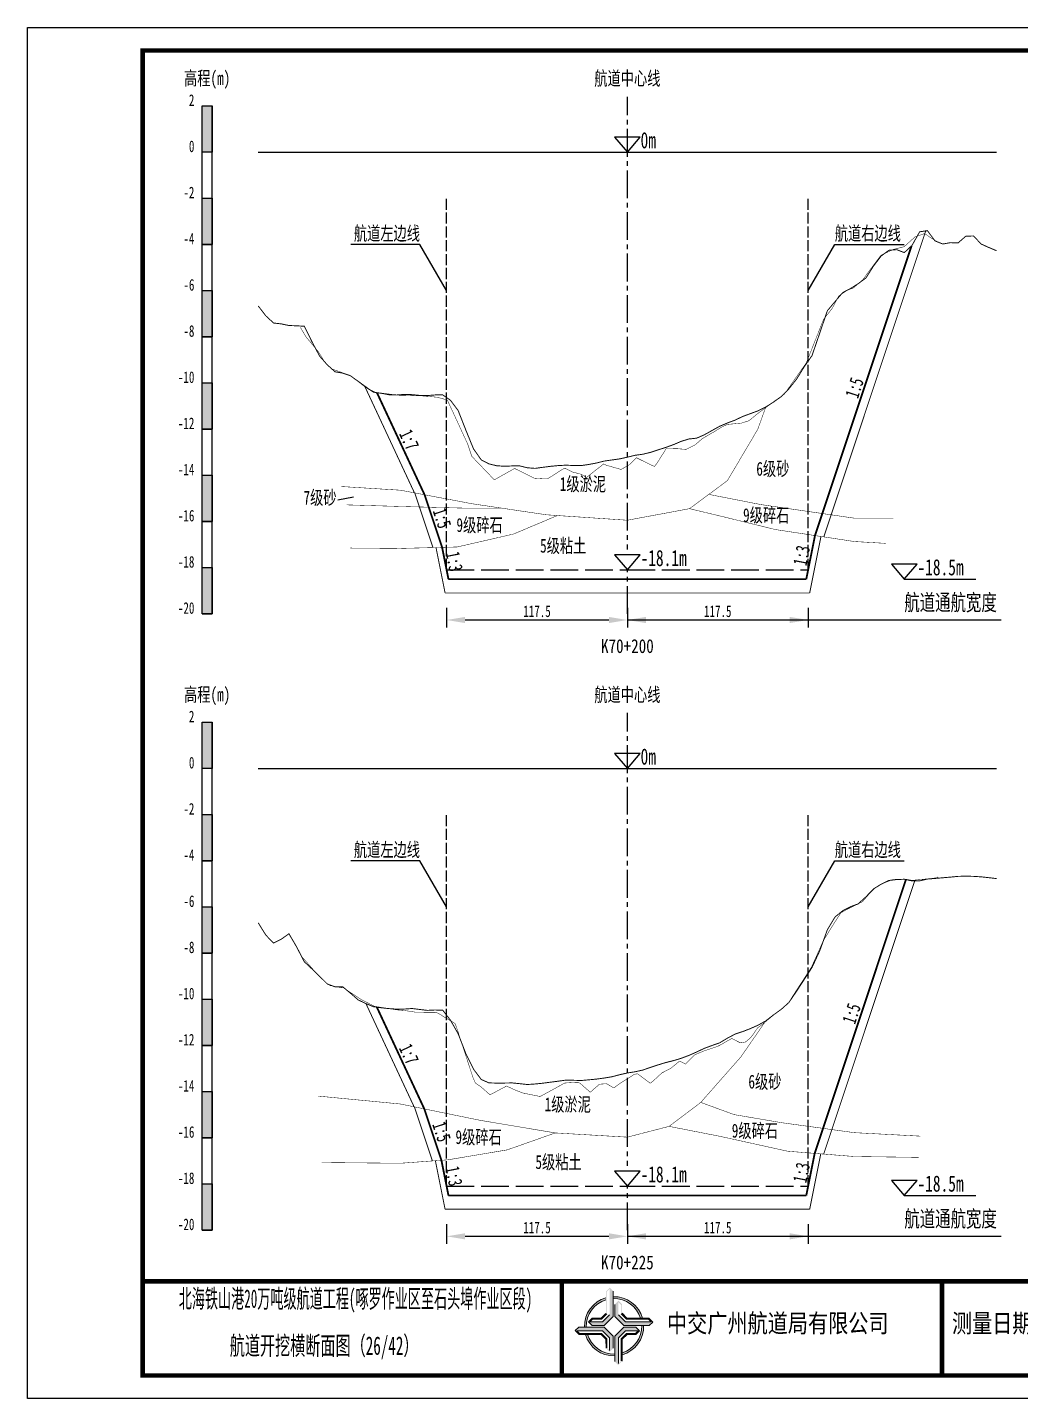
# Model space of a CAD drawing. Header units: millimetres. Extents: x 0 to 1680, y -8762 to 0.
# Drawn here: x 630 to 845.2, y -3861 to -3564 of the extents above; entities that cross this region are included whole.
import ezdxf
from ezdxf.enums import TextEntityAlignment as Align

# ---------------------------------------------------------------- set-up
doc = ezdxf.new("R2010")
doc.units = ezdxf.units.MM
for name, pattern in [('ACAD_ISO02W100', [15, 12, -3]), ('ACAD_ISO05W100', [33, 24, -3, 0, -3, 0, -3]), ('CENTER2', [1.125, 0.75, -0.125, 0.125, -0.125])]:
    doc.linetypes.add(name, pattern=pattern)
for name, color, linetype in [('0-桩号', 1, 'Continuous'), ('0-航道左右边线标注', 8, 'Continuous'), ('1-疏浚底高', 7, 'Continuous'), ('1-通航宽度', 7, 'Continuous'), ('1-通航底高', 7, 'Continuous'), ('202601', 5, 'Continuous'), ('DMX', 20, 'Continuous'), ('L1', 7, 'Continuous'), ('图幅外框线', 145, 'Continuous'), ('地质分层', 6, 'Continuous'), ('坡比', 1, 'Continuous'), ('尺寸标注', 1, 'Continuous'), ('开挖线', 4, 'Continuous'), ('标尺', 7, 'Continuous'), ('超挖线', 3, 'Continuous'), ('辅助框', 7, 'Continuous'), ('通航底面线', 7, 'ACAD_ISO02W100')]:
    doc.layers.add(name, color=color, linetype=linetype)
doc.styles.get("Standard").update_dxf_attribs({"font": 'arial.ttf'})
doc.styles.add('仿宋', font='仿宋_GB2312.ttf', dxfattribs={"width": 0.8})
doc.styles.add('仿宋GB2312', font='仿宋_GB2312.ttf', dxfattribs={"width": 0.7, "height": 2.5})
doc.styles.add('仿宋体', font='仿宋_GB2312.ttf', dxfattribs={"width": 0.8})
doc.dimstyles.new('2000', dxfattribs={"dimtxt": 3, "dimasz": 2.5, "dimexe": 1.25, "dimexo": 0.625, "dimtad": 1, "dimlfac": 2, "dimdsep": 46, "dimtxsty": 'Standard', "dimcen": 2.5, "dimadec": 0, "dimazin": 0, "dimtfac": 1, "dimtmove": 0, "dimatfit": 3, "dimfxl": 0, "dimarcsym": 0})

# ---------------------------------------------------------------- blocks, each defined once
blk = doc.blocks.new('标尺')
at = {"layer": '标尺', "linetype": 'Continuous'}
for points in [[(-2.116669999959413, 100), (0, 100), (0, 90), (-2.116669999959413, 90)], [(-2.116669999959413, 80), (0, 80), (0, 70), (-2.116669999959413, 70)], [(-2.116669999959413, 60), (0, 60), (0, 50), (-2.116669999959413, 50)], [(-2.116669999959413, 40), (0, 40), (0, 30), (-2.116669999959413, 30)], [(-2.116669999959413, 20), (0, 20), (0, 10), (-2.116669999959413, 10)], [(-2.116669999959413, 0), (0, 0), (0, -10), (-2.116669999959413, -10)]]:
    blk.add_hatch(color=256, dxfattribs=at).paths.add_polyline_path(points)
for p, q in [((-2.116669999959413, -10), (-2.116669999959413, 100)), ((0, -10), (0, 100)), ((-2.116669999959413, 80), (0, 80)), ((-2.116669999959413, 70), (0, 70)), ((-2.116669999959413, 60), (0, 60)), ((-2.116669999959413, 50), (0, 50)), ((-2.116669999959413, 40), (0, 40)), ((-2.116669999959413, 30), (0, 30)), ((-2.116669999959413, 20), (0, 20)), ((-2.116669999959413, 10), (0, 10)), ((-2.116669999959413, 0), (0, 0)), ((-2.116669999959413, -10), (0, -10))]:
    blk.add_line(p, q, dxfattribs=at)
at = {"layer": '标尺'}
for points in [[(-2.116669999959413, 100), (0, 100), (0, 90), (-2.116669999959413, 90)], [(-2.116669999959413, 100), (0, 100), (0, 90), (-2.116669999959413, 90)], [(-2.116669999959413, 80), (0, 80), (0, 70), (-2.116669999959413, 70)], [(-2.116669999959413, 80), (0, 80), (0, 70), (-2.116669999959413, 70)], [(-2.116669999959413, 60), (0, 60), (0, 50), (-2.116669999959413, 50)], [(-2.116669999959413, 60), (0, 60), (0, 50), (-2.116669999959413, 50)], [(-2.116669999959413, 40), (0, 40), (0, 30), (-2.116669999959413, 30)], [(-2.116669999959413, 40), (0, 40), (0, 30), (-2.116669999959413, 30)], [(-2.116669999959413, 20), (0, 20), (0, 10), (-2.116669999959413, 10)], [(-2.116669999959413, 20), (0, 20), (0, 10), (-2.116669999959413, 10)], [(-2.116669999959413, 0), (0, 0), (0, -10), (-2.116669999959413, -10)], [(-2.116669999959413, 0), (0, 0), (0, -10), (-2.116669999959413, -10)]]:
    blk.add_lwpolyline(points, close=True, dxfattribs=at)
at = {"layer": '标尺', "style": '仿宋GB2312', "width": 0.7}
blk.add_text('高程(m)', height=3, dxfattribs=at).set_placement((-1.058334999950603, 106.0000000009313), align=Align.MIDDLE_CENTER)
for s, p in [('2', (-3.816669999971054, 100)), ('0', (-3.816669999971054, 90)), ('-2', (-3.816669999971054, 80)), ('-4', (-3.816669999971054, 70)), ('-6', (-3.816669999971054, 60)), ('-8', (-3.816669999971054, 50)), ('-10', (-3.816669999971054, 40)), ('-12', (-3.816669999971054, 30)), ('-14', (-3.816669999971054, 20)), ('-16', (-3.816669999971054, 10)), ('-18', (-3.816669999971054, 0)), ('-20', (-3.816669999971054, -10))]:
    blk.add_text(s, height=2.5, dxfattribs=at).set_placement(p, align=Align.RIGHT)
blk = doc.blocks.new('*D108')
at = {"layer": 'Defpoints', "color": 0, "ltscale": 0.5}
for p in [(720.8333333328919, -3681.5), (760, -3681.5), (760, -3692.353144670269)]:
    blk.add_point(p, dxfattribs=at)
at = {"layer": '尺寸标注', "color": 0, "lineweight": -2, "ltscale": 0.5}
for p, q in [((720.8333333328919, -3689.75), (720.8333333328919, -3693.953144670269)), ((760, -3689.75), (760, -3693.953144670269)), ((724.8333333328919, -3692.353144670269), (756, -3692.353144670269))]:
    blk.add_line(p, q, dxfattribs=at)
at = {"layer": '尺寸标注', "color": 0, "ltscale": 0.5}
for points in [[(724.8333333328919, -3691.686478003603), (724.8333333328919, -3693.019811336936), (720.8333333328919, -3692.353144670269)], [(756, -3691.686478003603), (756, -3693.019811336936), (760, -3692.353144670269)]]:
    blk.add_solid(points, dxfattribs=at)
at = {"layer": '尺寸标注', "color": 0, "ltscale": 0.5, "insert": (740.416666666446, -3690.478144670269), "char_height": 2.5, "attachment_point": 5, "style": '仿宋GB2312'}
blk.add_mtext('117.5', dxfattribs=at)
blk = doc.blocks.new('*D109')
at = {"layer": 'Defpoints', "color": 0, "ltscale": 0.5}
for p in [(720.8333333328799, -3815), (760, -3815), (760, -3825.853114421292)]:
    blk.add_point(p, dxfattribs=at)
at = {"layer": '尺寸标注', "color": 0, "lineweight": -2, "ltscale": 0.5}
for p, q in [((720.8333333328799, -3823.25), (720.8333333328799, -3827.453114421292)), ((760, -3823.25), (760, -3827.453114421292)), ((724.8333333328799, -3825.853114421292), (756, -3825.853114421292))]:
    blk.add_line(p, q, dxfattribs=at)
at = {"layer": '尺寸标注', "color": 0, "ltscale": 0.5}
for points in [[(724.8333333328799, -3825.186447754626), (724.8333333328799, -3826.519781087959), (720.8333333328799, -3825.853114421292)], [(756, -3825.186447754626), (756, -3826.519781087959), (760, -3825.853114421292)]]:
    blk.add_solid(points, dxfattribs=at)
at = {"layer": '尺寸标注', "color": 0, "ltscale": 0.5, "insert": (740.4166666664399, -3823.978114421292), "char_height": 2.5, "attachment_point": 5, "style": '仿宋GB2312'}
blk.add_mtext('117.5', dxfattribs=at)
blk = doc.blocks.new('*D69')
at = {"layer": 'Defpoints', "color": 0, "ltscale": 0.5}
for p in [(760, -3681.5), (799.1666666673339, -3681.5), (799.1666666673339, -3692.353090908879)]:
    blk.add_point(p, dxfattribs=at)
at = {"layer": '尺寸标注', "color": 0, "lineweight": -2, "ltscale": 0.5}
for p, q in [((760, -3689.75), (760, -3693.953090908878)), ((799.1666666673339, -3689.75), (799.1666666673339, -3693.953090908878)), ((764, -3692.353090908879), (795.1666666673339, -3692.353090908879))]:
    blk.add_line(p, q, dxfattribs=at)
at = {"layer": '尺寸标注', "color": 0, "ltscale": 0.5}
for points in [[(764, -3691.686424242212), (764, -3693.019757575545), (760, -3692.353090908879)], [(795.1666666673339, -3691.686424242212), (795.1666666673339, -3693.019757575545), (799.1666666673339, -3692.353090908879)]]:
    blk.add_solid(points, dxfattribs=at)
at = {"layer": '尺寸标注', "color": 0, "ltscale": 0.5, "insert": (779.5833333336669, -3690.478090908879), "char_height": 2.5, "attachment_point": 5, "style": '仿宋GB2312'}
blk.add_mtext('117.5', dxfattribs=at)
blk = doc.blocks.new('*D70')
at = {"layer": 'Defpoints', "color": 0, "ltscale": 0.5}
for p in [(760, -3815), (799.1666666673218, -3815), (799.1666666673218, -3825.853060649053)]:
    blk.add_point(p, dxfattribs=at)
at = {"layer": '尺寸标注', "color": 0, "lineweight": -2, "ltscale": 0.5}
for p, q in [((760, -3823.25), (760, -3827.453060649053)), ((799.1666666673218, -3823.25), (799.1666666673218, -3827.453060649053)), ((764, -3825.853060649053), (795.1666666673218, -3825.853060649053))]:
    blk.add_line(p, q, dxfattribs=at)
at = {"layer": '尺寸标注', "color": 0, "ltscale": 0.5}
for points in [[(764, -3825.186393982387), (764, -3826.51972731572), (760, -3825.853060649053)], [(795.1666666673218, -3825.186393982387), (795.1666666673218, -3826.51972731572), (799.1666666673218, -3825.853060649053)]]:
    blk.add_solid(points, dxfattribs=at)
at = {"layer": '尺寸标注', "color": 0, "ltscale": 0.5, "insert": (779.5833333336609, -3823.978060649053), "char_height": 2.5, "attachment_point": 5, "style": '仿宋GB2312'}
blk.add_mtext('117.5', dxfattribs=at)
blk = doc.blocks.new('通航底高')
at = {"layer": '1-通航底高'}
for p, q in [((-2.762494692986365, 3.232132659759372), (5.923793651163578e-06, 6.932765245437622e-06)), ((2.762506540631875, 3.232132659759372), (-2.762494692986365, 3.232132659759372)), ((5.923793651163578e-06, 6.932765245437622e-06), (2.762506540631875, 3.232132659759372))]:
    blk.add_line(p, q, dxfattribs=at)
at = {"layer": '1-通航底高', "style": '仿宋', "width": 0.7}
blk.add_attdef('通航底高', (2.856129719933961, 0.8203305718488991), '', height=3.5, dxfattribs=at)
blk = doc.blocks.new('疏浚底高')
at = {"layer": '1-疏浚底高'}
for p, q in [((-2.762500616780017, 3.232125726994127), (0, 0)), ((2.762500616838224, 3.232125726994127), (-2.762500616780017, 3.232125726994127)), ((0, 0), (2.762500616838224, 3.232125726994127)), ((-5.923793651163578e-06, -6.932765245437622e-06), (15.51466270413067, -6.932765245437622e-06))]:
    blk.add_line(p, q, dxfattribs=at)
at = {"layer": '1-疏浚底高', "style": '仿宋', "width": 0.7}
blk.add_attdef('疏浚底高', (2.856123796140309, 0.8203236390836537), '', height=3.5, dxfattribs=at)

msp = doc.modelspace()

# ---------------------------------------------------------------- hatches: boundary and pattern name
at = {"layer": '辅助框'}
h = msp.add_hatch(color=5, dxfattribs=at)
h.paths.add_polyline_path([(756.9546421006709, -3837.745531914723), (756.1757059281856, -3836.967633330833), (755.3669512681752, -3837.776153838646), (755.3669512681752, -3842.536597661984), (754.2904413530022, -3843.612023077023), (752.3438002488703, -3843.612023077023), (751.5476570176869, -3844.407358599198), (752.3430715379507, -3845.199178399098), (754.978640901336, -3845.199178399098), (756.9546421006709, -3843.223855132592)])
h.paths.add_polyline_path([(756.1454878373831, -3842.835033672583), (754.5901777513117, -3844.390380010616), (751.8645652055532, -3844.390380010616), (752.4652603746146, -3843.792388775122), (754.40989160631, -3843.792388775122), (755.5465556779593, -3842.624466802609), (755.5465556779593, -3837.865021880639), (756.1454878373831, -3837.267331255448)], flags=16)
h = msp.add_hatch(color=5, dxfattribs=at)
edge = h.paths.add_edge_path()
edge.add_ellipse((757.1048981645197, -3845.349361724388), major_axis=(-6.017077195920141, 1.733884546287947e-06), ratio=0.9999999825377229, start_angle=-73.21171767175571, end_angle=1.446762146054482, ccw=False)
edge.add_line((755.3669512681752, -3839.588740435135), (755.3669512681752, -3839.167564622652))
edge.add_ellipse((757.1048981645197, -3845.349361724388), major_axis=(-6.421454345493813, 3.783831980513644e-06), ratio=0.9999999825377264, start_angle=-74.29719975771904, end_angle=1.35689506309039)
edge.add_line((750.6852443925529, -3845.501418438208), (751.0897390788882, -3845.501279625189))
edge = h.paths.add_edge_path()
edge.add_ellipse((757.1048981645197, -3845.349361724388), major_axis=(-6.017077195920906, 2.624791690933952e-07), ratio=0.9999999825377339, start_angle=196.7802887631043, end_angle=271.43091869106274, ccw=False)
edge.add_line((762.8657615312129, -3843.612217217457), (763.2869208646506, -3843.612217217457))
edge.add_ellipse((757.1048981645197, -3845.349361724388), major_axis=(-6.42145434549481, 2.055023733972632e-07), ratio=0.9999999825377471, start_angle=195.6953323995753, end_angle=271.3407921785149)
edge.add_line((756.9546421006709, -3838.929665483964), (756.9546421006709, -3839.334160818589))
edge = h.paths.add_edge_path()
edge.add_ellipse((757.1048981645197, -3845.349361724388), major_axis=(-6.421454345494847, 2.398647111377442e-07), ratio=0.9999999825377328, start_angle=105.7065267224622, end_angle=181.3336320078198)
edge.add_line((763.5246130754143, -3845.199907793533), (763.1201189922184, -3845.199907793533))
edge.add_ellipse((757.1048981645197, -3845.349361724388), major_axis=(-6.017077195920033, 3.038804149501319e-06), ratio=0.9999999825377467, start_angle=106.79232762585761, end_angle=181.4233031416354, ccw=False)
edge.add_line((758.8432505388051, -3851.109860479367), (758.8432505388051, -3851.531044626963))
edge = h.paths.add_edge_path()
edge.add_ellipse((757.1048981645197, -3845.349361724388), major_axis=(6.017077195919978, 2.129043967020969e-06), ratio=0.9999999825377341, start_angle=196.8039056354283, end_angle=271.4347580706571, ccw=False)
edge.add_line((751.3447520372063, -3847.088882915747), (750.9235845126301, -3847.089027449381))
edge.add_ellipse((757.1048981645197, -3845.349361724388), major_axis=(6.421454345494965, 1.010893226884053e-06), ratio=0.9999999825377122, start_angle=195.7186902341801, end_angle=271.3444001294426)
edge.add_line((757.2555596849113, -3851.769048223508), (757.2555596849113, -3851.364552247775))
h = msp.add_hatch(color=5, dxfattribs=at)
h.paths.add_polyline_path([(759.2303930924922, -3845.199907793533), (764.7087164384513, -3845.199907793533), (765.4866149797231, -3844.420971685421), (764.6780945359856, -3843.612217217457), (759.9176505204827, -3843.612217217457), (758.8422251481801, -3842.53570710994), (758.8422251481801, -3840.589066240799), (758.046889540264, -3839.792922881615), (757.2550698900014, -3840.588337358963), (757.2550698900014, -3843.223906744015)])
h.paths.add_polyline_path([(758.0638683000296, -3842.835443487179), (758.0638683000296, -3840.109831133377), (758.6618594285637, -3840.7105261531), (758.6618594285637, -3842.655157427323), (759.8297815507442, -3843.791821563255), (764.5892263871818, -3843.791821563255), (765.1869169908255, -3844.39075359441), (759.6192146592825, -3844.39075359441)], flags=16)
h = msp.add_hatch(color=5, dxfattribs=at)
h.paths.add_polyline_path([(754.9782503556996, -3845.49994512273), (749.4999273301751, -3845.50182517649), (748.7222961381465, -3846.281028228294), (749.5310940782219, -3847.089505327714), (754.2915378373652, -3847.087871709836), (755.3673325639456, -3848.164012334835), (755.36800060592, -3850.110653374684), (756.1636093950062, -3850.90652363826), (756.9551560136467, -3850.110837432396), (756.9542515550345, -3847.475268389237)])
h.paths.add_polyline_path([(756.1455864884942, -3847.86400901438), (756.1465218583733, -3850.589621367943), (755.5483246263057, -3849.989131426346), (755.5476572892755, -3848.044500322831), (754.3793451341182, -3846.908237114918), (749.6199005754083, -3846.909870391381), (749.0220044663936, -3846.311143438351), (754.5897064988702, -3846.30923279382)], flags=16)
h = msp.add_hatch(color=5, dxfattribs=at)
h.paths.add_polyline_path([(759.2315609056145, -3845.499116607201), (757.2555596849113, -3847.474439873707), (757.2555596849113, -3852.952763262284), (758.0344958787649, -3853.730661675465), (758.8432505388051, -3852.922141167653), (758.8432505388051, -3848.161697344315), (759.9197604539484, -3847.086271929276), (761.8664015580803, -3847.086271929276), (762.6625447679252, -3846.290936407101), (761.8671302476614, -3845.499116607201)])
h.paths.add_polyline_path([(759.6200240770072, -3846.307915166866), (762.3456365800589, -3846.307915166866), (761.744941432336, -3846.905906231177), (759.8003101793021, -3846.905906231177), (758.6636461076528, -3848.07382820369), (758.6636461076528, -3852.833273125661), (758.0647139695674, -3853.430963750851), (758.0647139695674, -3847.863261333716)], flags=16)

# ---------------------------------------------------------------- linework, layer by layer
at = {"layer": '0-航道左右边线标注', "linetype": 'ACAD_ISO02W100', "ltscale": 0.2}
for points in [[(720.8333333328919, -3681.5), (720.8333333328919, -3601)], [(799.1666666673336, -3681.5), (799.1666666673336, -3601)], [(720.8333333328801, -3815), (720.8333333328801, -3734.5)], [(799.1666666673218, -3815), (799.1666666673218, -3734.5)]]:
    msp.add_lwpolyline(points, dxfattribs=at)
at = {"layer": '0-航道左右边线标注'}
for points in [[(720.8333333328919, -3621), (715.0598306410247, -3610.999999999984), (700.0598306410247, -3610.99999999994)], [(799.1666666673339, -3621), (804.9401693592592, -3611.000000000016), (819.9401693592592, -3611.00000000006)], [(720.8333333328799, -3754.5), (715.0598306410127, -3744.499999999984), (700.0598306410127, -3744.49999999994)], [(799.1666666673218, -3754.5), (804.9401693592472, -3744.500000000016), (819.9401693592472, -3744.50000000006)]]:
    msp.add_lwpolyline(points, dxfattribs=at)
at = {"layer": '1-通航宽度'}
for points in [[(760, -3692.35), (841, -3692.35)], [(760, -3825.85), (841, -3825.85)]]:
    msp.add_lwpolyline(points, dxfattribs=at)
at = {"layer": '202601', "color": 1, "linetype": 'Continuous', "const_width": 0.1}
for points in [[(689.1660000001984, -3629), (690.3530370372355, -3631), (693.0830370372355, -3634.299999237061), (694.3363703705685, -3636.349998474119), (696.0230370372356, -3637.99999809265), (697.7330370372355, -3638.600002288818), (699.7663703705684, -3639.35000038147), (701.4830370372355, -3640.450001716608), (704.3163703705685, -3642.500000953669), (705.4097037039026, -3643.049999237061), (707.4663703705685, -3643.300000190733), (710.6630370372355, -3643.69999980926), (711.9363703705685, -3643.69999980926), (714.0597037039025, -3643.800002098082), (715.4063703705685, -3643.800002098082), (718.7697037039025, -3644.09999942779), (720.9697037039025, -3644.699998855591), (720.9797037039025, -3644.699998855591), (725.3830370372355, -3654.200001716608), (726.2863703705685, -3656.900001525881), (729.3063703705685, -3660.050002098082), (731.1663703705685, -3661.999999046318), (735.4330370372355, -3659.600001335142), (735.5430370372355, -3659.550000190733), (735.5963703705685, -3659.550000190733), (739.8597037039025, -3661.650000572199), (742.1530370372354, -3661.799999237061), (742.7830370372355, -3661.74999809265), (743.9163703705685, -3661), (746.3730370372355, -3659.449997901909), (748.1063703705685, -3660.299998283381), (750.0263703705685, -3660.800000190733), (751.1363703705686, -3661.50000190735), (753.0630370372355, -3659.94999980926), (754.8663703705685, -3658.550001144409), (755.5030370372355, -3658.849998474119), (758.6563703705685, -3659.75), (760.4330370372355, -3658.69999980926), (761.9530370372355, -3657.199998855591), (764.8630370372355, -3658.649998664851), (765.8763703705685, -3659.09999942779), (766.3863703705684, -3658.449998855591), (768.4297037039025, -3655.200000762939), (770.8763703705685, -3655.25000190735), (772.6930370372355, -3655.400000572199), (774.6863703705685, -3654.400001525881), (776.2663703705684, -3653.049999237061), (778.9297037039025, -3651.50000190735), (780.4630370372355, -3650.549999237061), (781.6197037039025, -3650.000000953669), (784.7430370372355, -3649.699998855591), (786.3163703705685, -3649.200001716608), (788.6063703705685, -3647.350002288818), (790.0763703705685, -3646.300002098082), (791.8230370372355, -3644.94999980926), (793.9963703705685, -3643.449998855591), (797.9263703705685, -3637.84999942779), (798.5630370372354, -3636.949997901918), (798.8130370372354, -3636.549998283392), (799.2530370372355, -3635.450001716608), (802.4997037039025, -3627.25), (804.4230370372355, -3624.800001144409), (805.7797037039024, -3622.199998855591), (807.6263703705685, -3620.949998855591), (809.0330370372354, -3620.400000572199), (810.7297037039025, -3618.850000858311), (810.9697037039025, -3618.69999980926), (813.2797037039024, -3615.549999237061), (814.8663703705685, -3613.449998855591), (815.0497037039025, -3613.300000190733), (817.5697037039025, -3612.099998950949), (819.9597037039025, -3611.499999523159), (822.3630370372355, -3609.35000038147), (824.4163703705685, -3608.649999856951), (825.6263703705685, -3609.500000238419), (827.1897037039025, -3610.450000524519)], [(689.1660000001984, -3764.549999999068), (689.2930370372355, -3765.099999426859), (689.3430370372355, -3765.000001906419), (689.5530370372355, -3765.400001524949), (691.9430370372355, -3768.100001334209), (692.0597037039025, -3768.249999999069), (692.0863703705685, -3768.249999999069), (694.9130370372355, -3771.099998473186), (695.5997037039025, -3771.549999236127), (698.3030370372355, -3772.050001143476), (698.5897037039025, -3772.050001143476), (699.1863703705685, -3772.500001906419), (702.3130370372355, -3774.550001143476), (705.1197037039025, -3776.000000952738), (705.3197037039025, -3776.050002097149), (705.4963703705685, -3776.099998473186), (705.9730370372355, -3776.149999617597), (710.0230370372356, -3776.8000001898), (711.7730370372356, -3776.949998854658), (714.0797037039025, -3777.300002097149), (717.8863703705684, -3777.349998473186), (718.4163703705685, -3777.349998473186), (718.9297037039025, -3777.500001906408), (721.9097037039026, -3779.3000001898), (722.6730370372355, -3779.750000952738), (723.2897037039025, -3781.499998091716), (726.5230370372356, -3791.400000571268), (727.0763703705685, -3792.650000571268), (728.3697037039025, -3793.550002097149), (730.2330370372355, -3795.200001715677), (731.0997037039025, -3794.750000952738), (733.8163703705685, -3793.300001143476), (735.5163703705684, -3794.100000380537), (737.3030370372355, -3794.800002097149), (740.7463703705685, -3795.499999045385), (741.1230370372355, -3795.5500001898), (741.4797037039025, -3795.350000380537), (742.1497037039026, -3795.000001906419), (746.4263703705685, -3792.650000571268), (748.7763703705685, -3792.500001906419), (749.3463703705685, -3792.500001906419), (749.8063703705685, -3792.749998091716), (751.9563703705685, -3794.649998663919), (753.9563703705685, -3792.900001524949), (755.4763703705685, -3792.799999236127), (757.0563703705685, -3793.700000762006), (758.5297037039024, -3792.650000571268), (761.5363703705685, -3790.749999999069), (762.2330370372355, -3790.649997710248), (764.6863703705685, -3792.500001906419), (764.9630370372355, -3792.700001715677), (765.5997037039025, -3792.199999808328), (767.4897037039025, -3790.449997900976), (769.3630370372355, -3789.499999999069), (771.3263703705685, -3787.900001524949), (772.6130370372355, -3788.550002097149), (774.5630370372355, -3786.549999236127), (776.4563703705685, -3785.749999999069), (779.4730370372355, -3784.750000952738), (780.1630370372354, -3784.399997710248), (782.5963703705685, -3782.999999045385), (784.4863703705685, -3783.950001715677), (785.6263703705685, -3783.750001906419), (786.8397037039025, -3782.700001715677), (788.1763703705685, -3780.749999999069), (789.2963703705685, -3779.899999617597), (791.8630370372355, -3777.799999236127), (794.0530370372355, -3776.050002097149), (794.7963703705685, -3775.499999045385), (795.7297037039025, -3773.950001715677), (799.9130370372355, -3767.500001906419), (801.7730370372354, -3763.349999903699), (802.4130370372355, -3761.900000094436), (804.2497037039025, -3758.900000571268), (806.2763703705684, -3755.749999999069), (806.5897037039025, -3755.599998950027), (807.3363703705685, -3755.150000571268), (810.9663703705685, -3753.349999903699), (812.5297037039024, -3751.549999236127), (813.7497037039025, -3750.350000380537), (815.5230370372354, -3749.349998950027), (817.5730370372355, -3748.549999712966), (820.3497037039024, -3748.500000952738), (821.6797037039025, -3748.749999522226), (825.7330370372355, -3748.349999903699), (825.7830370372354, -3748.349999903699), (825.7897037039025, -3748.349999903699), (827.2630370372354, -3748.150000094436), (827.3163703705685, -3747.999999045385)]]:
    msp.add_lwpolyline(points, dxfattribs=at)
at = {"layer": 'DMX', "color": 7, "linetype": 'Continuous', "const_width": 0.2}
for points in [[(680, -3624.325000000186), (680, -3624.325000000186), (681.6666666666279, -3626.479999999981), (683.3333333333721, -3628.024999999907), (685, -3628.214999999851), (686.6666666666279, -3628.569999999832), (688.3333333333721, -3628.629999999888), (690, -3628.729999999981), (691.6666666666279, -3632.10999999987), (693.3333333333721, -3635.229999999981), (695, -3637.10999999987), (696.6666666666279, -3638.600000000093), (698.3333333333721, -3638.875), (700, -3639.455000000075), (701.6666666666279, -3640.669999999925), (703.3333333333721, -3641.939999999944), (705, -3643.01500000013), (706.6666666666279, -3643.240000000224), (708.3333333333721, -3643.564999999944), (710, -3643.615000000224), (711.6666666666279, -3643.495000000112), (713.3333333333721, -3643.540000000037), (715, -3643.705000000075), (716.6666666666279, -3643.740000000224), (718.3333333333721, -3643.60999999987), (720, -3643.595000000205), (721.6666666666279, -3644.76500000013), (723.3333333333721, -3646.979999999981), (725, -3651.229999999981), (726.6666666666279, -3655.294999999925), (728.3333333333721, -3657.669999999925), (730, -3658.540000000037), (731.6666666666279, -3658.939999999944), (733.3333333333721, -3659.055000000168), (735, -3658.98499999987), (736.6666666666279, -3658.970000000205), (738.3333333333721, -3659.39000000013), (740, -3659.509999999776), (741.6666666666279, -3659.285000000149), (743.3333333333721, -3659.069999999832), (745, -3658.910000000149), (746.6666666666279, -3658.819999999832), (748.3333333333721, -3658.89000000013), (750, -3658.904999999795), (751.6666666666279, -3658.665000000037), (753.3333333333721, -3658.345000000205), (755, -3657.924999999814), (756.6666666666279, -3657.689999999944), (758.3333333333721, -3657.455000000075), (760, -3657.084999999963), (761.6666666666279, -3656.680000000168), (763.3333333333721, -3656.450000000186), (765, -3656.049999999814), (766.6666666666279, -3655.5), (768.3333333333721, -3654.970000000205), (770, -3654.365000000224), (771.6666666666279, -3653.654999999795), (773.3333333333721, -3653.145000000019), (775, -3652.970000000205), (776.6666666666279, -3652.245000000112), (778.3333333333721, -3651.314999999944), (780, -3650.39000000013), (781.6666666666279, -3649.680000000168), (783.3333333333721, -3649.064999999944), (785, -3648.26500000013), (786.6666666666279, -3647.649999999907), (788.3333333333721, -3647.040000000037), (790, -3646.205000000075), (791.6666666666279, -3645.154999999795), (793.3333333333721, -3643.970000000205), (795, -3642.274999999907), (796.6666666666279, -3640.174999999814), (798.3333333333721, -3637.495000000112), (800, -3635.095000000205), (801.6666666666279, -3630.25), (803.3333333333721, -3625.365000000224), (805, -3623.379999999888), (806.6666666666279, -3621.435000000056), (808.3333333333721, -3620.564999999944), (810, -3619.509999999776), (811.6666666666279, -3618.294999999925), (813.3333333333721, -3615.694999999832), (815, -3613.509999999776), (816.6666666666279, -3612.274999999907), (818.3333333333721, -3612.129999999888), (820, -3612.774999999907), (821.6666666666279, -3611.229999999981), (823.3333333333721, -3608.270000000019), (825, -3608.01500000013), (826.6666666666279, -3610.245000000112), (828.3333333333721, -3610.915000000037), (830, -3610.625), (831.6666666666279, -3610.669999999925), (833.3333333333721, -3609.220000000205), (835, -3609.169999999925), (836.6666666666279, -3610.924999999814), (838.3333333333721, -3611.674999999814), (839.9999999999998, -3612.370000000112)], [(680, -3757.930000000168), (680, -3757.930000000168), (681.6666666666279, -3760.615000000224), (683.3333333333721, -3762.339999999851), (685, -3761.5), (686.6666666666279, -3760.310000000056), (688.3333333333721, -3763.165000000037), (690, -3766.384999999776), (691.6666666666279, -3767.944999999832), (693.3333333333721, -3769.555000000168), (695, -3771.209999999963), (696.6666666666279, -3771.810000000056), (698.3333333333721, -3771.810000000056), (700, -3773.194999999832), (701.6666666666279, -3774.64000000013), (703.3333333333721, -3775.439999999944), (705, -3776.120000000112), (706.6666666666279, -3776.350000000093), (708.3333333333721, -3776.529999999795), (710, -3776.645000000019), (711.6666666666279, -3776.625), (713.3333333333721, -3776.509999999776), (715, -3776.714999999851), (716.6666666666279, -3776.915000000037), (718.3333333333721, -3776.830000000075), (720, -3776.895000000019), (721.6666666666279, -3779.040000000037), (723.3333333333721, -3781.975000000093), (725, -3786.285000000149), (726.6666666666279, -3789.660000000149), (728.3333333333721, -3791.875), (730, -3792.620000000112), (731.6666666666279, -3792.665000000037), (733.3333333333721, -3792.654999999795), (735, -3792.625), (736.6666666666279, -3792.790000000037), (738.3333333333721, -3792.970000000205), (740, -3792.85999999987), (741.6666666666279, -3792.689999999944), (743.3333333333721, -3792.470000000205), (745, -3792.254999999888), (746.6666666666279, -3792.020000000019), (748.3333333333721, -3792.055000000168), (750, -3792.104999999981), (751.6666666666279, -3791.955000000075), (753.3333333333721, -3791.794999999925), (755, -3791.564999999944), (756.6666666666279, -3791.290000000037), (758.3333333333721, -3790.850000000093), (760, -3790.470000000205), (761.6666666666279, -3790.214999999851), (763.3333333333721, -3789.839999999851), (765, -3789.26500000013), (766.6666666666279, -3788.720000000205), (768.3333333333721, -3788.209999999963), (770, -3787.794999999925), (771.6666666666279, -3787.294999999925), (773.3333333333721, -3786.669999999925), (775, -3785.935000000056), (776.6666666666279, -3785.14000000013), (778.3333333333721, -3784.524999999907), (780, -3783.939999999944), (781.6666666666279, -3782.944999999832), (783.3333333333721, -3782.049999999814), (785, -3781.504999999888), (786.6666666666279, -3780.854999999981), (788.3333333333721, -3780.10999999987), (790, -3779.185000000056), (791.6666666666279, -3777.884999999776), (793.3333333333721, -3776.694999999832), (795, -3775.200000000186), (796.6666666666279, -3772.774999999907), (798.3333333333721, -3770.220000000205), (800, -3767.634999999776), (801.6666666666279, -3764.049999999814), (803.3333333333721, -3759.444999999832), (805, -3756.680000000168), (806.6666666666279, -3755.325000000186), (808.3333333333721, -3754.459999999963), (810, -3753.850000000093), (811.6666666666279, -3752.334999999963), (813.3333333333721, -3750.595000000205), (815, -3749.580000000075), (816.6666666666279, -3748.774999999907), (818.3333333333721, -3748.580000000075), (820, -3748.509999999776), (821.6666666666279, -3748.870000000112), (823.3333333333721, -3748.85999999987), (825, -3748.470000000205), (826.6666666666279, -3748.339999999851), (828.3333333333721, -3748.189999999944), (830, -3748.049999999814), (831.6666666666279, -3747.884999999776), (833.3333333333721, -3747.839999999851), (835, -3747.884999999776), (836.6666666666279, -3747.990000000224), (838.3333333333721, -3748.169999999925), (839.9999999999998, -3748.370000000112)]]:
    msp.add_lwpolyline(points, dxfattribs=at)
at = {"layer": 'L1', "linetype": 'CENTER2', "ltscale": 8}
for p, q in [((759.9999999999995, -3691), (759.9999999999995, -3579)), ((759.9999999999995, -3824.499999999069), (759.9999999999995, -3712.499999999069))]:
    msp.add_line(p, q, dxfattribs=at)
at = {"layer": 'L1'}
for p, q in [((757.2374993832195, -3587.767874272773), (759.9999999999995, -3590.999999999767)), ((762.7625006168378, -3587.767874272773), (757.2374993832195, -3587.767874272773)), ((759.9999999999995, -3590.999999999767), (762.7625006168378, -3587.767874272773)), ((679.9999999999995, -3590.999999999767), (839.9999999999995, -3591.000000000233)), ((757.2374993832195, -3721.267874271842), (759.9999999999995, -3724.499999998836)), ((762.7625006168378, -3721.267874271842), (757.2374993832195, -3721.267874271842)), ((759.9999999999995, -3724.499999998836), (762.7625006168378, -3721.267874271842)), ((679.9999999999995, -3724.499999998836), (839.9999999999995, -3724.499999999302))]:
    msp.add_line(p, q, dxfattribs=at)
at = {"layer": '地质分层', "linetype": 'ACAD_ISO05W100', "ltscale": 0.2, "const_width": 0.1, "flags": 128}
for points in [[(697.9638622426378, -3663.442065899972), (710.8337391670793, -3664.240499576088), (726.2977236392908, -3667.164578774013), (742.4503172799014, -3669.565632741898), (760, -3670.746222301852), (773.465673992876, -3668.241284589283), (781.6765466313809, -3662.157896733843), (788.2480411226861, -3651.05436801631), (790, -3646.205000000075)], [(699.204208141528, -3667.41985235549), (710.8337391670793, -3667.762721777428), (724.5919314520434, -3668.120155184995), (732.8464330857387, -3668.138032644521)], [(777.6442892765626, -3665.145372791681), (788.8772267652676, -3667.346272880211), (809.1669010939077, -3670.300334710628), (817.6577699037908, -3670.316673490799)], [(699.9823026275216, -3676.771231666085), (710.8337391670793, -3676.851610581391), (723.1413089977577, -3676.535957012326), (735.3370240405202, -3673.731138363946), (744.8493404957699, -3669.727018096019)], [(773.465673992876, -3668.241284589283), (781.0368745611049, -3670.055533887818), (792.0720916404389, -3672.763449012302), (809.1669010939077, -3675.355887829326), (815.967476903574, -3675.753300778834)], [(692.9591177527, -3795.475771443088), (710.8337391670793, -3797.193999682087), (728.0734253423288, -3800.726436274126), (744.3868108689785, -3803.458577279933), (760, -3804.372166666668), (769.0404016389512, -3802.037325603887), (775.8985251449049, -3796.851641221903), (784.6127462973818, -3786.967481839471), (790, -3779.185000000056)], [(775.8985251449049, -3796.851641221903), (783.1446464643814, -3799.493608115707), (793.5262095704675, -3801.255368005484), (809.1669010939077, -3803.399001271464), (823.4503674102757, -3804.153961069419)], [(693.723384722136, -3809.866322761402), (710.8337391670793, -3810.027332697529), (721.1488877958618, -3809.279518092051), (733.9772839569487, -3807.126106462441), (744.3868108689785, -3803.458577279933)], [(769.0404016389512, -3802.037325603887), (780.1583255783189, -3804.211487011984), (794.7006894368678, -3807.419508797117), (809.1669010939077, -3808.565665394999), (823.1240463371898, -3808.752838107414)]]:
    msp.add_lwpolyline(points, dxfattribs=at)
at = {"layer": '地质分层'}
msp.add_lwpolyline([(697.2582654682847, -3666.295015305594), (700.6699274629282, -3665.675069985071)], dxfattribs=at)
at = {"layer": '开挖线', "linetype": 'Continuous', "const_width": 0.4, "flags": 128}
for points in [[(800.6536957120194, -3674.064854773393), (821.5682305394258, -3611.321250289895)], [(716.0570750441228, -3665.228178256785), (705.7373801399265, -3643.114546319064)], [(719.8544342395406, -3676.620255843271), (716.0570750441228, -3665.228178256785)], [(798.7666666661105, -3683.500000002938), (800.6536957120194, -3674.064854773393)], [(721.2303830714741, -3683.500000002938), (719.8544342395406, -3676.620255843271)], [(721.2303830714741, -3683.500000002938), (798.7666666661105, -3683.500000002938)], [(800.5894516906491, -3807.886074880245), (820.3558550843079, -3748.58686469806)], [(715.9964611694483, -3798.25184887553), (705.7142636037377, -3776.218568377422)], [(719.7071903609225, -3809.384036450179), (715.9964611694483, -3798.25184887553)], [(721.2303830714741, -3817.000000002938), (719.7071903609225, -3809.384036450179)], [(798.7666666661105, -3817.000000002938), (800.5894516906491, -3807.886074880245)], [(721.2303830714741, -3817.000000002938), (798.7666666661105, -3817.000000002938)]]:
    msp.add_lwpolyline(points, dxfattribs=at)
at = {"layer": '超挖线', "linetype": 'ACAD_ISO02W100', "ltscale": 0.5, "const_width": 0.2, "flags": 128}
for points in [[(802.5574712966405, -3674.353563561748), (824.6526088695331, -3608.06815084307)], [(713.863510932226, -3664.813398016904), (703.10975355529, -3641.769632209051)], [(717.8713756313725, -3676.671115560985), (713.9225226159475, -3664.824556514709)], [(720.4970497714316, -3686.500000002938), (718.5279052657918, -3676.654277474738)], [(799.4999999661527, -3686.500000002938), (801.9477792911206, -3674.261103378098)], [(720.4970497714316, -3686.500000002938), (799.4999999661527, -3686.500000002938)], [(802.5380023751671, -3808.040458368909), (822.2626805258466, -3748.86642391687)], [(713.7849997370643, -3797.798717234604), (703.3550704392416, -3775.448868739141)], [(717.7543695581552, -3809.525609584096), (713.8498336275883, -3797.812001792395)], [(720.4970497714316, -3820.000000002938), (718.3929132214057, -3809.479317252807)], [(799.4999999661527, -3820.000000002938), (801.901986587248, -3807.990066897461)], [(720.4970497714316, -3820.000000002938), (799.4999999661527, -3820.000000002938)]]:
    msp.add_lwpolyline(points, dxfattribs=at)
at = {"layer": '辅助框', "color": 5, "linetype": 'Continuous', "lineweight": 0}
for p, q in [((756.9546421006709, -3843.223855132592), (756.9546421006709, -3837.745531914723)), ((755.3669512681752, -3842.536597661984), (754.2904413530022, -3843.612023077023)), ((755.5465556779593, -3842.624466802609), (754.40989160631, -3843.792388775122)), ((754.5901777513117, -3844.390380010616), (756.1454878373831, -3842.835033672583)), ((757.2550698900014, -3840.588337358963), (757.2550698900014, -3843.223906744015)), ((758.0638683000296, -3842.835443487179), (759.6192146592825, -3844.39075359441)), ((759.8297815507442, -3843.791821563255), (758.6618594285637, -3842.655157427323)), ((759.9176505204827, -3843.612217217457), (758.8422251481801, -3842.53570710994)), ((749.4999273301751, -3845.50182517649), (748.7222961381465, -3846.281028228294)), ((754.9782503556996, -3845.49994512273), (749.4999273301751, -3845.50182517649)), ((752.3438002488703, -3843.612023077023), (751.5476570176869, -3844.407358599198)), ((751.5476570176869, -3844.407358599198), (752.3430715379507, -3845.199178399098)), ((752.4652603746146, -3843.792388775122), (751.8645652055532, -3844.390380010616)), ((751.8645652055532, -3844.390380010616), (754.5901777513117, -3844.390380010616)), ((752.3430715379507, -3845.199178399098), (754.978640901336, -3845.199178399098)), ((754.2904413530022, -3843.612023077023), (752.3438002488703, -3843.612023077023)), ((754.40989160631, -3843.792388775122), (752.4652603746146, -3843.792388775122)), ((756.9542515550345, -3847.475268389237), (754.9782503556996, -3845.49994512273)), ((754.978640901336, -3845.199178399098), (756.9546421006709, -3843.223855132592)), ((757.2550698900014, -3843.223906744015), (759.2303930924922, -3845.199907793533)), ((759.2315609056145, -3845.499116607201), (757.2555596849113, -3847.474439873707)), ((759.2303930924922, -3845.199907793533), (764.7087164384513, -3845.199907793533)), ((761.8671302476614, -3845.499116607201), (759.2315609056145, -3845.499116607201)), ((759.6192146592825, -3844.39075359441), (765.1869169908255, -3844.39075359441)), ((764.5892263871818, -3843.791821563255), (759.8297815507442, -3843.791821563255)), ((764.6780945359856, -3843.612217217457), (759.9176505204827, -3843.612217217457)), ((762.6625447679252, -3846.290936407101), (761.8671302476614, -3845.499116607201)), ((765.1869169908255, -3844.39075359441), (764.5892263871818, -3843.791821563255)), ((765.4866149797231, -3844.420971685421), (764.6780945359856, -3843.612217217457)), ((764.7087164384513, -3845.199907793533), (765.4866149797231, -3844.420971685421)), ((748.7222961381465, -3846.281028228294), (749.5310940782219, -3847.089505327714)), ((754.5897064988702, -3846.30923279382), (749.0220044663936, -3846.311143438351)), ((749.0220044663936, -3846.311143438351), (749.6199005754083, -3846.909870391381)), ((749.5310940782219, -3847.089505327714), (754.2915378373652, -3847.087871709836)), ((749.6199005754083, -3846.909870391381), (754.3793451341182, -3846.908237114918)), ((754.2915378373652, -3847.087871709836), (755.3673325639456, -3848.164012334835)), ((754.3793451341182, -3846.908237114918), (755.5476572892755, -3848.044500322831)), ((756.1455864884942, -3847.86400901438), (754.5897064988702, -3846.30923279382)), ((755.3673325639456, -3848.164012334835), (755.36800060592, -3850.110653374684)), ((755.5476572892755, -3848.044500322831), (755.5483246263057, -3849.989131426346)), ((756.1465218583733, -3850.589621367943), (756.1455864884942, -3847.86400901438)), ((756.9551560136467, -3850.110837432396), (756.9542515550345, -3847.475268389237)), ((757.2555596849113, -3847.474439873707), (757.2555596849113, -3852.952763262284)), ((759.6200240770072, -3846.307915166866), (758.0647139695674, -3847.863261333716)), ((758.0647139695674, -3847.863261333716), (758.0647139695674, -3853.430963750851)), ((758.6636461076528, -3848.07382820369), (759.8003101793021, -3846.905906231177)), ((758.6636461076528, -3852.833273125661), (758.6636461076528, -3848.07382820369)), ((758.8432505388051, -3848.161697344315), (759.9197604539484, -3847.086271929276)), ((758.8432505388051, -3852.922141167653), (758.8432505388051, -3848.161697344315)), ((762.3456365800589, -3846.307915166866), (759.6200240770072, -3846.307915166866)), ((759.8003101793021, -3846.905906231177), (761.744941432336, -3846.905906231177)), ((759.9197604539484, -3847.086271929276), (761.8664015580803, -3847.086271929276)), ((761.744941432336, -3846.905906231177), (762.3456365800589, -3846.307915166866)), ((761.8664015580803, -3847.086271929276), (762.6625447679252, -3846.290936407101))]:
    msp.add_line(p, q, dxfattribs=at)
at = {"layer": '辅助框', "color": 24, "const_width": 1}
for points in [[(655.0000000003974, -3835.581966023392), (1045.000000000397, -3835.581966023392)], [(745.8011873343321, -3835.581966023392), (745.8011873343321, -3856)], [(828.1590174286152, -3835.581966023392), (828.1590174286152, -3856)]]:
    msp.add_lwpolyline(points, dxfattribs=at)
at = {"layer": '辅助框', "color": 5, "linetype": 'Continuous', "lineweight": 0}
for major_axis, ratio, start_param, end_param in [((-6.421454345493874, 3.783831980513667e-06), 0.9999999825377256, -1.296730760784131, 0.02368228645498349), ((-6.017077195920137, 1.733884546287946e-06), 0.9999999825377225, -1.277785524412653, 0.02525076294187012), ((-6.421454345494849, 2.055023733972644e-07), 0.9999999825377464, 3.415527881157325, 4.735790218484762), ((-6.017077195920323, 2.624791690933738e-07), 0.9999999825377344, 3.434463941941369, 4.737363222872061), ((-6.421454345494839, 2.398647111377438e-07), 0.9999999825377329, 1.844926932154336, 3.164868923136232), ((-6.017077195919474, 3.038804149501042e-06), 0.9999999825377472, 1.863877732939714, 3.166433979665309), ((6.421454345494936, 1.01089322688405e-06), 0.9999999825377134, 3.415935552277314, 4.735853189107702), ((6.017077195919973, 2.129043967020968e-06), 0.9999999825377346, 3.434876134122447, 4.737430232687218)]:
    msp.add_ellipse((757.1048981645197, -3845.349361724388), major_axis=major_axis, ratio=ratio, start_param=start_param, end_param=end_param, dxfattribs=at)

# ---------------------------------------------------------------- block references
at = {"layer": '1-疏浚底高'}
for p in [(820, -3683.5), (820, -3817)]:
    msp.add_blockref('疏浚底高', p, dxfattribs=at).add_auto_attribs({'疏浚底高': '-18.5m'})
at = {"layer": '标尺'}
for p in [(669.9999999999995, -3681), (669.9999999999995, -3814.499999999069)]:
    msp.add_blockref('标尺', p, dxfattribs=at)

# ---------------------------------------------------------------- texts
at = {"layer": '0-航道左右边线标注', "style": '仿宋', "width": 0.7}
for p in [(715.0598306410247, -3610.999999999984), (715.0598306410127, -3744.499999999984)]:
    msp.add_text('航道左边线', height=3, dxfattribs=at).set_placement(p, align=Align.BOTTOM_RIGHT)
for p in [(804.9401693592592, -3611.000000000016), (804.9401693592472, -3744.500000000016)]:
    msp.add_text('航道右边线', height=3, dxfattribs=at).set_placement(p, align=Align.BOTTOM_LEFT)
at = {"layer": '1-通航宽度', "style": '仿宋', "width": 0.7}
for p in [(820, -3691.35), (820, -3824.85)]:
    msp.add_text('航道通航宽度', height=3.5, dxfattribs=at).set_placement(p, align=Align.BOTTOM_LEFT)
at = {"layer": 'L1', "style": '仿宋', "width": 0.7}
for p in [(759.9999999999995, -3575.02892156085), (759.9999999999995, -3708.528921559919)]:
    msp.add_text('航道中心线', height=3, dxfattribs=at).set_placement(p, align=Align.MIDDLE_CENTER)
for p in [(762.856123795325, -3590.179669429315), (762.856123795325, -3723.679669428384)]:
    msp.add_text('0m ', height=3.5, dxfattribs=at).set_placement(p)
at = {"layer": '地质分层', "linetype": 'Continuous', "width": 0.7}
for s, style, p in [('6级砂', '仿宋GB2312', (791.5167078341328, -3659.597189617245)), ('1级淤泥', '仿宋GB2312', (750.3680469412561, -3662.884683721517)), ('7级砂', '仿宋GB2312', (693.4024776432125, -3665.838504876188)), ('9级碎石', '仿宋体', (790.0769565099326, -3669.647128518183)), ('9级碎石', '仿宋体', (727.977252665587, -3671.77964410101)), ('5级粘土', '仿宋GB2312', (746.0917143061815, -3676.260365690912)), ('6级砂', '仿宋GB2312', (789.8009311038113, -3792.340712302739)), ('1级淤泥', '仿宋GB2312', (747.0754254017867, -3797.2640783231)), ('9级碎石', '仿宋体', (787.6272999241919, -3802.975217531901)), ('9级碎石', '仿宋体', (727.7620540597927, -3804.35812656589)), ('5级粘土', '仿宋GB2312', (745.0832620736401, -3809.758043358808))]:
    msp.add_text(s, height=3, dxfattribs=dict(at, style=style)).set_placement(p, align=Align.MIDDLE_CENTER)
at = {"layer": '坡比', "style": '仿宋体', "width": 0.7}
for s, rotation, p in [('1:5', 72, (809.2135809765385, -3642.06064365886)), ('1:7', 295, (712.709593170407, -3653.325589853816)), ('1:5', 288, (719.853130658745, -3670.291789780431)), ('1:3', 79, (797.7490162127508, -3678.39021324255)), ('1:3', 281, (722.503573919542, -3679.667915216091)), ('1:5', 72, (808.5752823893714, -3777.604027463137)), ('1:7', 295, (712.6677320873046, -3786.38944502593)), ('1:5', 288, (719.7491819859154, -3803.185456004708)), ('1:3', 79, (797.7168969819816, -3812.050809396396)), ('1:3', 281, (722.4299450733882, -3812.799770985323))]:
    msp.add_text(s, height=3, rotation=rotation, dxfattribs=at).set_placement(p, align=Align.MIDDLE)
at = {"layer": '辅助框', "color": 7, "style": '仿宋GB2312'}
for s, width, p in [('北海铁山港20万吨级航道工程(啄罗作业区至石头埠作业区段)', 0.52, (701.0922641004196, -3839.34125590487)), ('         航道开挖横断面图（26/42）', 0.6, (686.9466304104475, -3849.528455383558))]:
    msp.add_text(s, height=4, dxfattribs=dict(at, width=width)).set_placement(p, align=Align.MIDDLE_CENTER)
at = {"layer": '辅助框', "lineweight": 0, "char_height": 4, "width": 115.8863471220259, "attachment_point": 1}
for s, insert in [('{\\fKaiTi|b0|i0|c134|p49;\\W0.8;中交广州航道局有限公司}', (768.58288733577, -3842.682042507085)), ('{\\fKaiTi|b0|i0|c134|p49;\\W0.8;测量日期：2026年1月21日}', (830.3284275267631, -3842.682042507085))]:
    msp.add_mtext(s, dxfattribs=dict(at, insert=insert))

# ---------------------------------------------------------------- wipeouts: each hides what was drawn before it
for points in [[(754.1678378378376, -3699.605927027027), (754.1678378378376, -3696.451872972973), (765.7672972972971, -3696.451872972973), (765.7672972972971, -3699.605927027027)], [(754.1678378378376, -3833.105927026096), (754.1678378378376, -3829.951872972042), (765.7672972972971, -3829.951872972042), (765.7672972972971, -3833.105927026096)]]:
    msp.add_wipeout(points).dxf.layer = '0-桩号'

# ---------------------------------------------------------------- next in the draw order: texts
at = {"layer": '0-桩号', "style": '仿宋', "width": 0.8}
for s, p in [('K70+200', (760, -3698.0289)), ('K70+225', (760, -3831.5289))]:
    msp.add_text(s, height=3, dxfattribs=at).set_placement(p, align=Align.MIDDLE)

# ---------------------------------------------------------------- next in the draw order: wipeouts: each hides what was drawn before it
for points in [[(773.321937749635, -3681.5), (757.1304339162741, -3681.5), (757.1304339162741, -3677.1510097102982), (773.321937749635, -3677.1510097102982)], [(773.321937749635, -3815), (757.1304339162741, -3815), (757.1304339162741, -3810.6510097102982), (773.321937749635, -3810.6510097102982)]]:
    msp.add_wipeout(points).dxf.layer = '1-通航底高'

# ---------------------------------------------------------------- next in the draw order: linework, layer by layer
at = {"layer": '图幅外框线'}
msp.add_lwpolyline([(630.0000000003974, -3564), (1050.000000000397, -3564), (1050.000000000397, -3861), (630.0000000003974, -3861)], close=True, dxfattribs=at)
at = {"layer": '辅助框', "color": 24, "const_width": 1}
msp.add_lwpolyline([(1045.000000000397, -3856), (1045.000000000397, -3569), (655.0000000003974, -3569), (655.0000000003974, -3856)], close=True, dxfattribs=at)
at = {"layer": '通航底面线', "ltscale": 0.5}
for points in [[(720.8333333333721, -3681.5), (760, -3681.5), (799.1666666666279, -3681.5)], [(720.8333333333721, -3815), (760, -3815), (799.1666666666279, -3815)]]:
    msp.add_lwpolyline(points, dxfattribs=at)

# ---------------------------------------------------------------- next in the draw order: block references
at = {"layer": '1-通航底高'}
for p in [(760, -3681.5), (760, -3815)]:
    msp.add_blockref('通航底高', p, dxfattribs=at).add_auto_attribs({'通航底高': '-18.1m'})

# ---------------------------------------------------------------- next in the draw order: dimensions: what is measured, and where the dimension line sits
at = {"layer": '尺寸标注', "ltscale": 0.5}
for p1, p2, distance, picture, middle in [((720.8333333328919, -3681.5), (760, -3681.5), -10.853144670269103, '*D108', (740.416666666446, -3690.478144670269)), ((760, -3681.5), (799.1666666673339, -3681.5), -10.85309090887904, '*D69', (779.5833333336669, -3690.478090908879)), ((720.8333333328799, -3815), (760, -3815), -10.853114421292048, '*D109', (740.4166666664399, -3823.978114421292)), ((760, -3815), (799.1666666673218, -3815), -10.853060649053077, '*D70', (779.5833333336609, -3823.978060649053))]:
    dim = msp.add_aligned_dim(p1=p1, p2=p2, distance=distance, dimstyle='2000', override={"dimtxt": 3.5, "dimasz": 4, "dimexe": 1.6, "dimexo": 8.25, "dimlfac": 3, "dimtxsty": '仿宋GB2312'}, dxfattribs=at)
    dim.commit()
    dim.dimension.update_dxf_attribs({"geometry": picture, "text_midpoint": middle})

doc.saveas('drawing.dxf')
